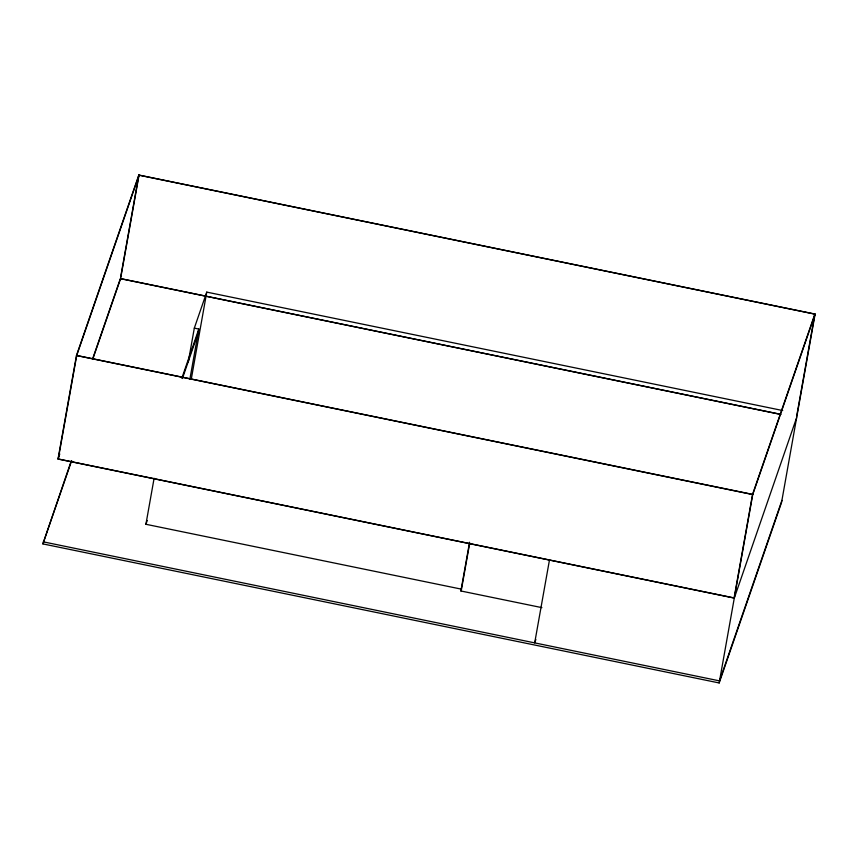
<?xml version="1.0" encoding="UTF-8"?>
<svg xmlns="http://www.w3.org/2000/svg" width="858" height="858" viewBox="0 0 858 858"><rect width="100%" height="100%" fill="white"/><g stroke="black" fill="none" stroke-linecap="round" stroke-linejoin="round"><path stroke-width="1.29" d="M796.664 417.599L734.287 598.08L58.022 459.03L76.459 355.523L138.824 175.043L815.1 314.092L781.541 502.477L719.176 682.957L42.9 543.908L71.182 461.068M76.716 355.469L58.28 458.987L734.094 597.94L752.541 494.433L814.843 314.135L139.017 175.182L76.716 355.469L753.034 494.476M120.624 277.241L138.824 175.043M92.696 359.384L120.581 278.689L139.017 175.182M469.701 543.168L461.507 589.167L145.914 524.281L154.108 478.281M188.213 362.376L194.316 328.121L206.757 292.117L782.71 410.542M189.886 379.193L198.82 329.054L194.316 328.121M191.302 378.979L206.757 292.117M541.902 607.636L460.885 590.98L469.562 542.235M719.176 682.957L752.734 494.562L815.1 314.092M796.589 416.613L814.843 314.135M58.022 459.03L59.76 453.979M92.911 358.065L120.388 278.56L780.909 414.36M42.9 543.908L71.686 460.617M181.853 378.153L198.82 329.054M182.422 378.517L198.08 333.194M145.914 524.281L147.222 520.506M460.885 590.98L461.507 589.167M549.474 559.974L534.695 642.878L535.864 639.489M781.917 500.407L719.54 680.887L43.265 541.838M120.581 278.689L780.662 414.414M76.459 355.523L752.734 494.562"/></g></svg>
